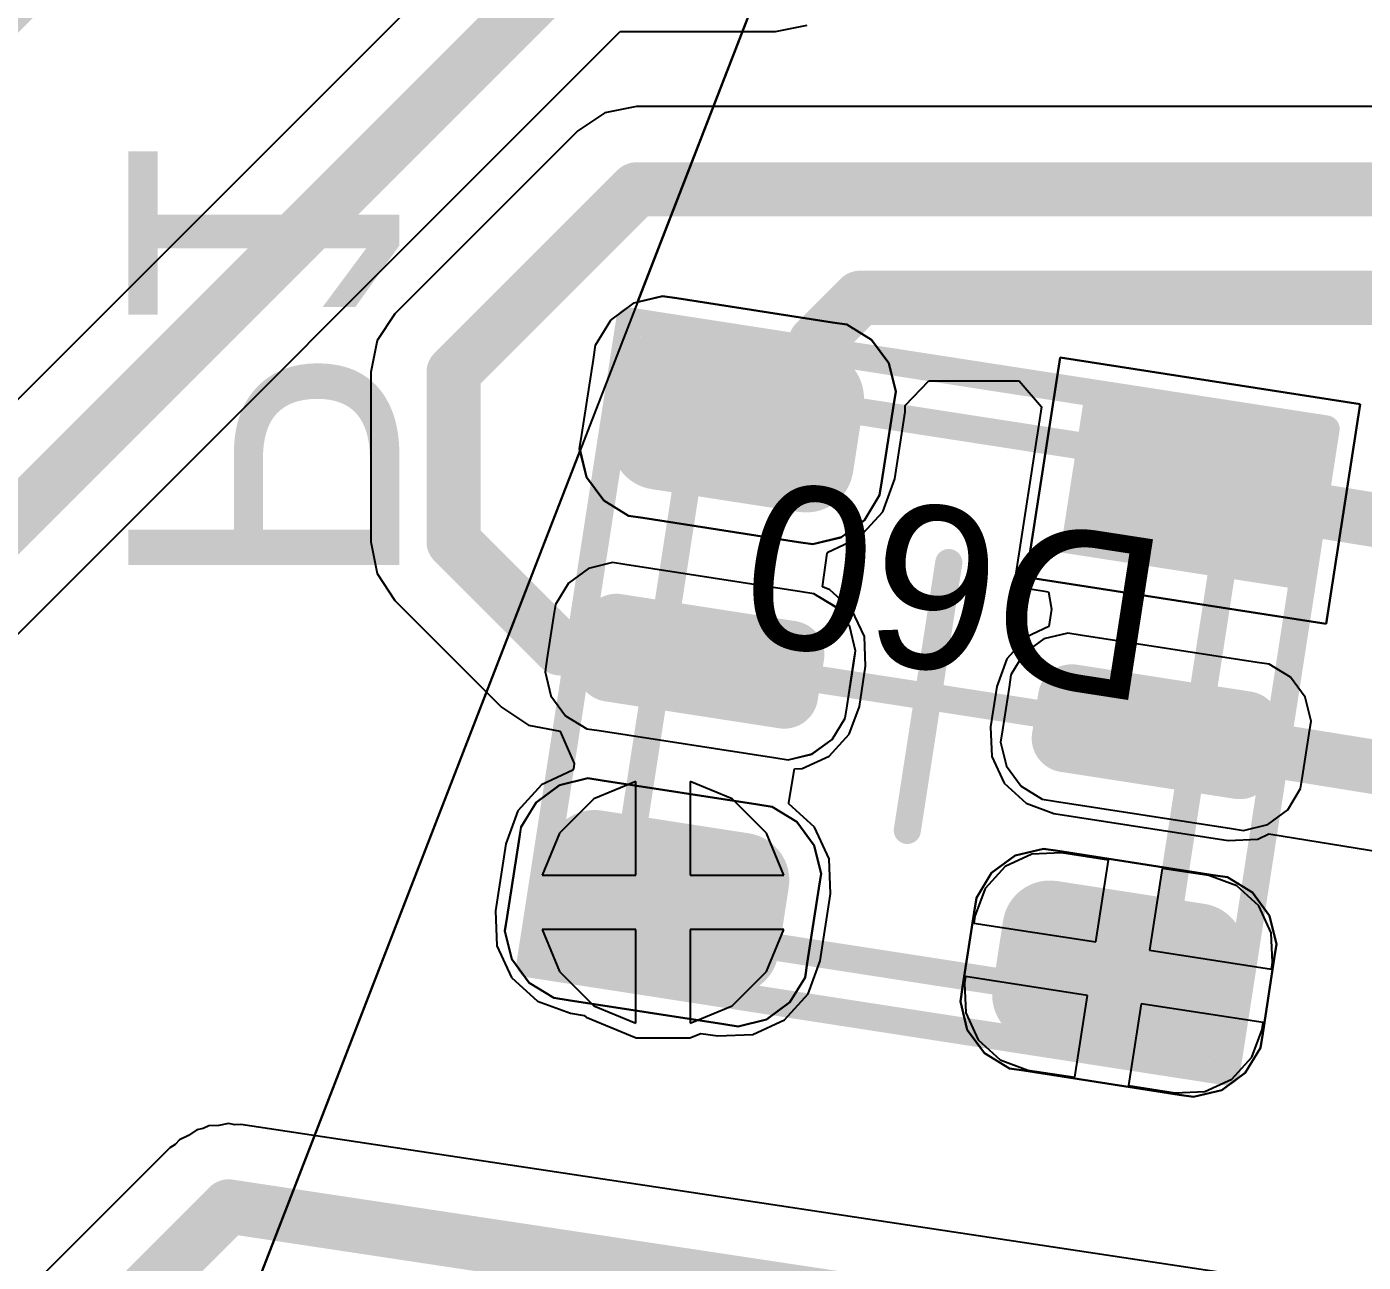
# Model space of a CAD drawing. Header units: inches. Extents: x -5 to 179, y -47 to 8.
# Drawn here: x 118.825 to 123.755, y -14.558 to -10 of the extents above; entities that cross this region are included whole.
import ezdxf

# ---------------------------------------------------------------- set-up
doc = ezdxf.new("R2010")
doc.units = ezdxf.units.IN
for name, color, linetype in [('Bottom Layer', 5, 'Continuous'), ('Bottom Overlay', 54, 'Continuous'), ('Mechanical 1', 6, 'Continuous'), ('Top 3D Body', 56, 'Continuous'), ('Top Courtyard', 56, 'Continuous'), ('Top Layer', 1, 'Continuous'), ('Top Overlay', 2, 'Continuous'), ('Top Paste', 8, 'Continuous'), ('Top Solder', 216, 'Continuous'), ('Via Holes', 16, 'Continuous')]:
    doc.layers.add(name, color=color, linetype=linetype)
doc.styles.add('Arial', font='', dxfattribs={"height": 0.2})
doc.styles.get('Arial').set_extended_font_data('Arial')

# ---------------------------------------------------------------- blocks, each defined once
blk = doc.blocks.new('APA_RGB_LED_2020_1036')
at = {"layer": 'Top Layer'}
h = blk.add_hatch(color=1, dxfattribs=at)
edge = h.paths.add_edge_path()
edge.add_arc((-1.125, 1.025), 0.125, 90, 180)
edge.add_line((-1.25, 1.025), (-1.25, 0.775))
edge.add_arc((-1.125, 0.775), 0.125, 180, 270)
edge.add_line((-1.125, 0.65), (-0.575, 0.65))
edge.add_arc((-0.575, 0.775), 0.125, 270, 360)
edge.add_line((-0.45, 0.775), (-0.45, 1.025))
edge.add_arc((-0.575, 1.025), 0.125, 0, 90)
edge.add_line((-0.575, 1.15), (-1.125, 1.15))
h = blk.add_hatch(color=1, dxfattribs=at)
edge = h.paths.add_edge_path()
edge.add_arc((0.575, 1.025), 0.125, 90, 180)
edge.add_line((0.45, 1.025), (0.45, 0.775))
edge.add_arc((0.575, 0.775), 0.125, 180, 270)
edge.add_line((0.575, 0.65), (1.125, 0.65))
edge.add_arc((1.125, 0.775), 0.125, 270, 360)
edge.add_line((1.25, 0.775), (1.25, 1.025))
edge.add_arc((1.125, 1.025), 0.125, 0, 90)
edge.add_line((1.125, 1.15), (0.575, 1.15))
h = blk.add_hatch(color=1, dxfattribs=at)
edge = h.paths.add_edge_path()
edge.add_arc((-1.175, 0.075), 0.075, 90, 180)
edge.add_line((-1.25, 0.075), (-1.25, -0.075))
edge.add_arc((-1.175, -0.075), 0.075, 180, 270)
edge.add_line((-1.175, -0.15), (-0.525, -0.15))
edge.add_arc((-0.525, -0.075), 0.075, 270, 360)
edge.add_line((-0.45, -0.075), (-0.45, 0.075))
edge.add_arc((-0.525, 0.075), 0.075, 0, 90)
edge.add_line((-0.525, 0.15), (-1.175, 0.15))
h = blk.add_hatch(color=1, dxfattribs=at)
edge = h.paths.add_edge_path()
edge.add_arc((0.525, 0.075), 0.075, 90, 180)
edge.add_line((0.45, 0.075), (0.45, -0.075))
edge.add_arc((0.525, -0.075), 0.075, 180, 270)
edge.add_line((0.525, -0.15), (1.175, -0.15))
edge.add_arc((1.175, -0.075), 0.075, 270, 360)
edge.add_line((1.25, -0.075), (1.25, 0.075))
edge.add_arc((1.175, 0.075), 0.075, 0, 90)
edge.add_line((1.175, 0.15), (0.525, 0.15))
blk.add_hatch(color=1, dxfattribs=at).paths.add_polyline_path([(-1.25, -0.65), (-0.45, -0.65), (-0.45, -1.15), (-1.25, -1.15)])
h = blk.add_hatch(color=1, dxfattribs=at)
edge = h.paths.add_edge_path()
edge.add_arc((0.575, -0.775), 0.125, 90, 180)
edge.add_line((0.45, -0.775), (0.45, -1.025))
edge.add_arc((0.575, -1.025), 0.125, 180, 270)
edge.add_line((0.575, -1.15), (1.125, -1.15))
edge.add_arc((1.125, -1.025), 0.125, 270, 360)
edge.add_line((1.25, -1.025), (1.25, -0.775))
edge.add_arc((1.125, -0.775), 0.125, 0, 90)
edge.add_line((1.125, -0.65), (0.575, -0.65))
at = {"layer": 'Top Paste'}
h = blk.add_hatch(color=8, dxfattribs=at)
edge = h.paths.add_edge_path()
edge.add_arc((-1.125, 1.025), 0.125, 90, 180)
edge.add_line((-1.25, 1.025), (-1.25, 0.775))
edge.add_arc((-1.125, 0.775), 0.125, 180, 270)
edge.add_line((-1.125, 0.65), (-0.575, 0.65))
edge.add_arc((-0.575, 0.775), 0.125, 270, 360)
edge.add_line((-0.45, 0.775), (-0.45, 1.025))
edge.add_arc((-0.575, 1.025), 0.125, 0, 90)
edge.add_line((-0.575, 1.15), (-1.125, 1.15))
h = blk.add_hatch(color=8, dxfattribs=at)
edge = h.paths.add_edge_path()
edge.add_arc((0.575, 1.025), 0.125, 90, 180)
edge.add_line((0.45, 1.025), (0.45, 0.775))
edge.add_arc((0.575, 0.775), 0.125, 180, 270)
edge.add_line((0.575, 0.65), (1.125, 0.65))
edge.add_arc((1.125, 0.775), 0.125, 270, 360)
edge.add_line((1.25, 0.775), (1.25, 1.025))
edge.add_arc((1.125, 1.025), 0.125, 0, 90)
edge.add_line((1.125, 1.15), (0.575, 1.15))
h = blk.add_hatch(color=8, dxfattribs=at)
edge = h.paths.add_edge_path()
edge.add_arc((-1.175, 0.075), 0.075, 90, 180)
edge.add_line((-1.25, 0.075), (-1.25, -0.075))
edge.add_arc((-1.175, -0.075), 0.075, 180, 270)
edge.add_line((-1.175, -0.15), (-0.525, -0.15))
edge.add_arc((-0.525, -0.075), 0.075, 270, 360)
edge.add_line((-0.45, -0.075), (-0.45, 0.075))
edge.add_arc((-0.525, 0.075), 0.075, 0, 90)
edge.add_line((-0.525, 0.15), (-1.175, 0.15))
h = blk.add_hatch(color=8, dxfattribs=at)
edge = h.paths.add_edge_path()
edge.add_arc((0.525, 0.075), 0.075, 90, 180)
edge.add_line((0.45, 0.075), (0.45, -0.075))
edge.add_arc((0.525, -0.075), 0.075, 180, 270)
edge.add_line((0.525, -0.15), (1.175, -0.15))
edge.add_arc((1.175, -0.075), 0.075, 270, 360)
edge.add_line((1.25, -0.075), (1.25, 0.075))
edge.add_arc((1.175, 0.075), 0.075, 0, 90)
edge.add_line((1.175, 0.15), (0.525, 0.15))
blk.add_hatch(color=8, dxfattribs=at).paths.add_polyline_path([(-1.25, -0.65), (-0.45, -0.65), (-0.45, -1.15), (-1.25, -1.15)])
h = blk.add_hatch(color=8, dxfattribs=at)
edge = h.paths.add_edge_path()
edge.add_arc((0.575, -0.775), 0.125, 90, 180)
edge.add_line((0.45, -0.775), (0.45, -1.025))
edge.add_arc((0.575, -1.025), 0.125, 180, 270)
edge.add_line((0.575, -1.15), (1.125, -1.15))
edge.add_arc((1.125, -1.025), 0.125, 270, 360)
edge.add_line((1.25, -1.025), (1.25, -0.775))
edge.add_arc((1.125, -0.775), 0.125, 0, 90)
edge.add_line((1.125, -0.65), (0.575, -0.65))
at = {"layer": 'Top Solder'}
h = blk.add_hatch(color=216, dxfattribs=at)
edge = h.paths.add_edge_path()
edge.add_arc((-1.125, 1.025), 0.175, 90, 180)
edge.add_line((-1.3, 1.025), (-1.3, 0.775))
edge.add_arc((-1.125, 0.775), 0.175, 180, 270)
edge.add_line((-1.125, 0.6), (-0.575, 0.6))
edge.add_arc((-0.575, 0.775), 0.175, 270, 360)
edge.add_line((-0.4, 0.775), (-0.4, 1.025))
edge.add_arc((-0.575, 1.025), 0.175, 0, 90)
edge.add_line((-0.575, 1.2), (-1.125, 1.2))
h = blk.add_hatch(color=216, dxfattribs=at)
edge = h.paths.add_edge_path()
edge.add_arc((0.575, 1.025), 0.175, 90, 180)
edge.add_line((0.4, 1.025), (0.4, 0.775))
edge.add_arc((0.575, 0.775), 0.175, 180, 270)
edge.add_line((0.575, 0.6), (1.125, 0.6))
edge.add_arc((1.125, 0.775), 0.175, 270, 360)
edge.add_line((1.3, 0.775), (1.3, 1.025))
edge.add_arc((1.125, 1.025), 0.175, 0, 90)
edge.add_line((1.125, 1.2), (0.575, 1.2))
h = blk.add_hatch(color=216, dxfattribs=at)
edge = h.paths.add_edge_path()
edge.add_arc((-1.175, 0.075), 0.125, 90, 180)
edge.add_line((-1.3, 0.075), (-1.3, -0.075))
edge.add_arc((-1.175, -0.075), 0.125, 180, 270)
edge.add_line((-1.175, -0.2), (-0.525, -0.2))
edge.add_arc((-0.525, -0.075), 0.125, 270, 360)
edge.add_line((-0.4, -0.075), (-0.4, 0.075))
edge.add_arc((-0.525, 0.075), 0.125, 0, 90)
edge.add_line((-0.525, 0.2), (-1.175, 0.2))
h = blk.add_hatch(color=216, dxfattribs=at)
edge = h.paths.add_edge_path()
edge.add_arc((0.525, 0.075), 0.125, 90, 180)
edge.add_line((0.4, 0.075), (0.4, -0.075))
edge.add_arc((0.525, -0.075), 0.125, 180, 270)
edge.add_line((0.525, -0.2), (1.175, -0.2))
edge.add_arc((1.175, -0.075), 0.125, 270, 360)
edge.add_line((1.3, -0.075), (1.3, 0.075))
edge.add_arc((1.175, 0.075), 0.125, 0, 90)
edge.add_line((1.175, 0.2), (0.525, 0.2))
blk.add_hatch(color=216, dxfattribs=at).paths.add_polyline_path([(-1.3, -0.6), (-0.4, -0.6), (-0.4, -1.2), (-1.3, -1.2)])
h = blk.add_hatch(color=216, dxfattribs=at)
edge = h.paths.add_edge_path()
edge.add_arc((0.575, -0.775), 0.175, 90, 180)
edge.add_line((0.4, -0.775), (0.4, -1.025))
edge.add_arc((0.575, -1.025), 0.175, 180, 270)
edge.add_line((0.575, -1.2), (1.125, -1.2))
edge.add_arc((1.125, -1.025), 0.175, 270, 360)
edge.add_line((1.3, -1.025), (1.3, -0.775))
edge.add_arc((1.125, -0.775), 0.175, 0, 90)
edge.add_line((1.125, -0.6), (0.575, -0.6))
at = {"layer": 'Top 3D Body'}
for points in [[(1, 1, 0.1, 0.1, 0), (-1, 1, 0.1, 0.1, 0)], [(-1, 1, 0.1, 0.1, 0), (-1, -1, 0.1, 0.1, 0)], [(1, 1, 0.1, 0.1, 0), (1, -1, 0.1, 0.1, 0)], [(1, -1, 0.1, 0.1, 0), (-1, -1, 0.1, 0.1, 0)]]:
    blk.add_lwpolyline(points, format="xyseb", dxfattribs=at)
for points in [[(-1.025, 1, 0.05, 0.05, 1), (-0.975, 1, 0.05, 0.05, 1)], [(-1.025, 1, 0.05, 0.05, 1), (-0.975, 1, 0.05, 0.05, 1)], [(0.975, 1, 0.05, 0.05, 1), (1.025, 1, 0.05, 0.05, 1)], [(0.975, 1, 0.05, 0.05, 1), (1.025, 1, 0.05, 0.05, 1)], [(-1.025, -1, 0.05, 0.05, 1), (-0.975, -1, 0.05, 0.05, 1)], [(-1.025, -1, 0.05, 0.05, 1), (-0.975, -1, 0.05, 0.05, 1)], [(0.975, -1, 0.05, 0.05, 1), (1.025, -1, 0.05, 0.05, 1)], [(0.975, -1, 0.05, 0.05, 1), (1.025, -1, 0.05, 0.05, 1)]]:
    blk.add_lwpolyline(points, format="xyseb", close=True, dxfattribs=at)
at = {"layer": 'Top Courtyard'}
for points in [[(-1.3, 1.2, 0.1, 0.1, 0), (-1.3, -1.2, 0.1, 0.1, 0)], [(1.3, 1.2, 0.1, 0.1, 0), (-1.3, 1.2, 0.1, 0.1, 0)], [(1.3, 1.2, 0.1, 0.1, 0), (1.3, -1.2, 0.1, 0.1, 0)], [(0, 0.5, 0.1, 0.1, 0), (0, -0.5, 0.1, 0.1, 0)], [(0.5, 0, 0.1, 0.1, 0), (-0.5, 0, 0.1, 0.1, 0)], [(1.3, -1.2, 0.1, 0.1, 0), (-1.3, -1.2, 0.1, 0.1, 0)]]:
    blk.add_lwpolyline(points, format="xyseb", dxfattribs=at)
for points in [[(-1.325, 1.2, 0.05, 0.05, 1), (-1.275, 1.2, 0.05, 0.05, 1)], [(-1.325, 1.2, 0.05, 0.05, 1), (-1.275, 1.2, 0.05, 0.05, 1)], [(1.275, 1.2, 0.05, 0.05, 1), (1.325, 1.2, 0.05, 0.05, 1)], [(1.275, 1.2, 0.05, 0.05, 1), (1.325, 1.2, 0.05, 0.05, 1)], [(-0.025, 0.5, 0.05, 0.05, 1), (0.025, 0.5, 0.05, 0.05, 1)], [(-0.525, 0, 0.05, 0.05, 1), (-0.475, 0, 0.05, 0.05, 1)], [(0.475, 0, 0.05, 0.05, 1), (0.525, 0, 0.05, 0.05, 1)], [(-0.025, -0.5, 0.05, 0.05, 1), (0.025, -0.5, 0.05, 0.05, 1)], [(-1.325, -1.2, 0.05, 0.05, 1), (-1.275, -1.2, 0.05, 0.05, 1)], [(-1.325, -1.2, 0.05, 0.05, 1), (-1.275, -1.2, 0.05, 0.05, 1)], [(1.275, -1.2, 0.05, 0.05, 1), (1.325, -1.2, 0.05, 0.05, 1)], [(1.275, -1.2, 0.05, 0.05, 1), (1.325, -1.2, 0.05, 0.05, 1)]]:
    blk.add_lwpolyline(points, format="xyseb", close=True, dxfattribs=at)
at = {"layer": 'Top Overlay'}
for p, q in [((-1.2929, 1.2689), (-1.1937, 1.31)), ((-1.1937, 1.31), (-1.14, 1.31)), ((-1.14, 1.31), (-1.14, 1.31)), ((-1.14, 1.31), (-0.56, 1.31)), ((-0.56, 1.31), (-0.5063, 1.31)), ((-0.5063, 1.31), (-0.4071, 1.2689)), ((0.4071, 1.2689), (0.5063, 1.31)), ((0.5063, 1.31), (0.56, 1.31)), ((0.56, 1.31), (0.56, 1.31)), ((0.56, 1.31), (1.14, 1.31)), ((1.14, 1.31), (1.1937, 1.31)), ((1.1937, 1.31), (1.2929, 1.2689)), ((-1.3689, 1.1929), (-1.2929, 1.2689)), ((-0.4071, 1.2689), (-0.3311, 1.1929)), ((0.3311, 1.1929), (0.4071, 1.2689)), ((1.2929, 1.2689), (1.3689, 1.1929)), ((-1.41, 1.0937), (-1.3689, 1.1929)), ((-0.3311, 1.1929), (-0.29, 1.0937)), ((0.29, 1.0937), (0.3311, 1.1929)), ((1.3689, 1.1929), (1.41, 1.0937)), ((-1.41, 1.04), (-1.41, 1.0937)), ((-0.29, 1.0937), (-0.29, 1.04)), ((0.29, 1.04), (0.29, 1.0937)), ((1.41, 1.0937), (1.41, 1.04)), ((-1.41, 0.76), (-1.41, 1.04)), ((-0.29, 1.04), (-0.29, 1.04)), ((-0.29, 1.04), (-0.29, 0.76)), ((0.29, 0.76), (0.29, 1.04)), ((1.41, 1.04), (1.41, 1.04)), ((1.41, 1.04), (1.41, 0.76)), ((-1.41, 0.76), (-1.41, 0.76)), ((-1.41, 0.7063), (-1.41, 0.76)), ((-0.29, 0.76), (-0.29, 0.7063)), ((0.29, 0.76), (0.29, 0.76)), ((0.29, 0.7063), (0.29, 0.76)), ((1.41, 0.76), (1.41, 0.7063)), ((-1.3689, 0.6071), (-1.41, 0.7063)), ((-0.29, 0.7063), (-0.3311, 0.6071)), ((0.3311, 0.6071), (0.29, 0.7063)), ((1.41, 0.7063), (1.3689, 0.6071)), ((-1.2929, 0.5311), (-1.3689, 0.6071)), ((-0.3311, 0.6071), (-0.4071, 0.5311)), ((0.4071, 0.5311), (0.3311, 0.6071)), ((1.3689, 0.6071), (1.2929, 0.5311)), ((-1.1937, 0.49), (-1.2929, 0.5311)), ((-0.4071, 0.5311), (-0.5063, 0.49)), ((0.5063, 0.49), (0.4071, 0.5311)), ((1.2929, 0.5311), (1.1937, 0.49)), ((-1.14, 0.49), (-1.1937, 0.49)), ((-0.56, 0.49), (-1.14, 0.49)), ((-0.5063, 0.49), (-0.56, 0.49)), ((-0.56, 0.49), (-0.56, 0.49)), ((0.56, 0.49), (0.5063, 0.49)), ((1.14, 0.49), (0.56, 0.49)), ((1.1937, 0.49), (1.14, 0.49)), ((1.14, 0.49), (1.14, 0.49)), ((-1.2258, 0.31), (-1.3103, 0.275)), ((-1.18, 0.31), (-1.2258, 0.31)), ((-0.52, 0.31), (-1.18, 0.31)), ((-0.4742, 0.31), (-0.52, 0.31)), ((-0.52, 0.31), (-0.52, 0.31)), ((-0.3897, 0.275), (-0.4742, 0.31)), ((0.4743, 0.31), (0.3897, 0.275)), ((0.52, 0.31), (0.4743, 0.31)), ((1.18, 0.31), (0.52, 0.31)), ((1.2258, 0.31), (1.18, 0.31)), ((1.18, 0.31), (1.18, 0.31)), ((1.3103, 0.275), (1.2258, 0.31)), ((-1.3103, 0.275), (-1.375, 0.2103)), ((-0.325, 0.2103), (-0.3897, 0.275)), ((0.3897, 0.275), (0.325, 0.2103)), ((1.375, 0.2103), (1.3103, 0.275)), ((-1.375, 0.2103), (-1.41, 0.1258)), ((-0.29, 0.1258), (-0.325, 0.2103)), ((0.325, 0.2103), (0.29, 0.1258)), ((1.41, 0.1258), (1.375, 0.2103)), ((-1.41, 0.1258), (-1.41, 0.08)), ((-0.29, 0.08), (-0.29, 0.1258)), ((0.29, 0.1258), (0.29, 0.08)), ((1.41, 0.08), (1.41, 0.1258)), ((-1.41, 0.08), (-1.41, -0.08)), ((-1.41, 0.08), (-1.41, 0.08)), ((-0.29, -0.08), (-0.29, 0.08)), ((0.29, 0.08), (0.29, -0.08)), ((0.29, 0.08), (0.29, 0.08)), ((1.41, -0.08), (1.41, 0.08)), ((-1.41, -0.08), (-1.41, -0.1257)), ((-0.29, -0.1257), (-0.29, -0.08)), ((-0.29, -0.08), (-0.29, -0.08)), ((0.29, -0.08), (0.29, -0.1257)), ((1.41, -0.1257), (1.41, -0.08)), ((1.41, -0.08), (1.41, -0.08)), ((-1.41, -0.1257), (-1.375, -0.2103)), ((-0.325, -0.2103), (-0.29, -0.1257)), ((0.29, -0.1257), (0.325, -0.2103)), ((1.375, -0.2103), (1.41, -0.1257)), ((-1.375, -0.2103), (-1.3103, -0.275)), ((-0.3897, -0.275), (-0.325, -0.2103)), ((0.325, -0.2103), (0.3897, -0.275)), ((1.3103, -0.275), (1.375, -0.2103)), ((-1.3103, -0.275), (-1.2258, -0.31)), ((-0.4743, -0.31), (-0.3897, -0.275)), ((0.3897, -0.275), (0.4743, -0.31)), ((1.2258, -0.31), (1.3103, -0.275)), ((-1.2258, -0.31), (-1.18, -0.31)), ((-1.18, -0.31), (-1.18, -0.31)), ((-1.18, -0.31), (-0.52, -0.31)), ((-0.52, -0.31), (-0.4743, -0.31)), ((0.4743, -0.31), (0.52, -0.31)), ((0.52, -0.31), (0.52, -0.31)), ((0.52, -0.31), (1.18, -0.31)), ((1.18, -0.31), (1.2258, -0.31)), ((-1.41, -1.31), (-1.41, -0.49)), ((-1.41, -0.49), (-0.29, -0.49)), ((-0.29, -0.49), (-0.29, -1.31)), ((0.4071, -0.5311), (0.5063, -0.49)), ((0.5063, -0.49), (0.56, -0.49)), ((0.56, -0.49), (0.56, -0.49)), ((0.56, -0.49), (1.14, -0.49)), ((1.14, -0.49), (1.1937, -0.49)), ((1.1937, -0.49), (1.2929, -0.5311)), ((0.3311, -0.6071), (0.4071, -0.5311)), ((1.2929, -0.5311), (1.3689, -0.6071)), ((0.29, -0.7063), (0.3311, -0.6071)), ((1.3689, -0.6071), (1.41, -0.7063)), ((0.29, -0.76), (0.29, -0.7063)), ((1.41, -0.7063), (1.41, -0.76)), ((0.29, -1.04), (0.29, -0.76)), ((1.41, -0.76), (1.41, -0.76)), ((1.41, -0.76), (1.41, -1.04)), ((0.29, -1.04), (0.29, -1.04)), ((0.29, -1.0937), (0.29, -1.04)), ((1.41, -1.04), (1.41, -1.0937)), ((0.3311, -1.1929), (0.29, -1.0937)), ((1.41, -1.0937), (1.3689, -1.1929)), ((0.4071, -1.2689), (0.3311, -1.1929)), ((1.3689, -1.1929), (1.2929, -1.2689)), ((0.5063, -1.31), (0.4071, -1.2689)), ((1.2929, -1.2689), (1.1937, -1.31)), ((-0.29, -1.31), (-1.41, -1.31)), ((0.56, -1.31), (0.5063, -1.31)), ((1.14, -1.31), (0.56, -1.31)), ((1.1937, -1.31), (1.14, -1.31)), ((1.14, -1.31), (1.14, -1.31))]:
    blk.add_line(p, q, dxfattribs=at)
at = {"layer": 'Top Courtyard', "style": 'Arial'}
blk.add_text('D60', height=0.6, dxfattribs=at).set_placement((-0.8, -0.7))

msp = doc.modelspace()

# ---------------------------------------------------------------- hatches: boundary and pattern name
at = {"layer": 'Bottom Layer'}
h = msp.add_hatch(color=5, dxfattribs=at)
edge = h.paths.add_edge_path()
edge.add_arc((121.1723, -13.2302), 0.3, 0, 360)
at = {"layer": 'Top Layer'}
h = msp.add_hatch(color=1, dxfattribs=at)
edge = h.paths.add_edge_path()
edge.add_arc((121.1723, -13.2302), 0.3, 0, 360)
at = {"layer": 'Via Holes'}
h = msp.add_hatch(color=7, dxfattribs=at)
edge = h.paths.add_edge_path()
edge.add_arc((121.1723, -13.2302), 0.15, 0, 360)

# ---------------------------------------------------------------- linework, layer by layer
at = {"layer": 'Bottom Layer'}
for p, q in [((121.0723, -12.7846), (120.9174, -12.8487)), ((121.0723, -13.1302), (121.0723, -12.7846)), ((121.4272, -12.8487), (121.2723, -12.7846)), ((121.2723, -12.7846), (121.2723, -13.1302)), ((120.9174, -12.8487), (120.7908, -12.9753)), ((121.5538, -12.9753), (121.4272, -12.8487)), ((120.7908, -12.9753), (120.7267, -13.1302)), ((121.618, -13.1302), (121.5538, -12.9753)), ((120.7267, -13.1302), (121.0723, -13.1302)), ((121.2723, -13.1302), (121.618, -13.1302)), ((121.0723, -13.3302), (120.7267, -13.3302)), ((120.7267, -13.3302), (120.7908, -13.4851)), ((121.0723, -13.6759), (121.0723, -13.3302)), ((121.618, -13.3302), (121.2723, -13.3302)), ((121.2723, -13.3302), (121.2723, -13.6759)), ((121.5538, -13.4851), (121.618, -13.3302)), ((120.7908, -13.4851), (120.9174, -13.6117)), ((121.4272, -13.6117), (121.5538, -13.4851)), ((120.9174, -13.6117), (121.0723, -13.6759)), ((121.2723, -13.6759), (121.4272, -13.6117))]:
    msp.add_line(p, q, dxfattribs=at)
at = {"layer": 'Mechanical 1'}
msp.add_lwpolyline([(111.25, -17, 0.8, 0.8, 0), (120, -8.25, 0.8, 0.8, 0)], format="xyseb", dxfattribs=at)
at = {"layer": 'Top Layer'}
for p, q in [((120.6719, -9.4955), (112.1483, -18.0191)), ((121.5874, -10.0177), (121.7045, -9.9944)), ((112.4913, -18.5413), (121.0149, -10.0177)), ((121.0149, -10.0177), (121.5874, -10.0177)), ((121.5874, -10.0177), (121.5874, -10.0177)), ((121.0749, -10.2941), (120.9578, -10.3174)), ((124.3733, -10.2941), (121.0749, -10.2941)), ((120.9578, -10.3174), (120.8586, -10.3837)), ((120.8586, -10.3837), (120.1837, -11.0586)), ((120.8586, -10.3837), (120.8586, -10.3837)), ((120.1837, -11.0586), (120.1174, -11.1578)), ((120.1174, -11.1578), (120.0941, -11.2749)), ((120.0941, -11.2749), (120.0941, -11.2749)), ((120.0941, -11.2749), (120.0941, -11.9)), ((122.0651, -11.3976), (122.1529, -11.3059)), ((122.1529, -11.3059), (122.4857, -11.3059)), ((122.4857, -11.3059), (122.5684, -11.4023)), ((122.0278, -11.6677), (122.066, -11.4206)), ((122.066, -11.4206), (122.0651, -11.3976)), ((122.5684, -11.4023), (122.4659, -12.0644)), ((121.9835, -11.7891), (122.0278, -11.6677)), ((121.896, -11.8844), (121.9835, -11.7891)), ((120.0941, -11.9), (120.0941, -11.9)), ((120.0941, -11.9), (120.1174, -12.0171)), ((121.7797, -11.9385), (121.896, -11.8844)), ((121.7609, -12.0668), (121.7783, -11.9425)), ((121.7783, -11.9425), (121.7797, -11.9385)), ((120.1174, -12.0171), (120.1837, -12.1163)), ((121.7883, -12.0768), (121.7609, -12.0668)), ((121.8689, -12.1508), (121.7883, -12.0768)), ((122.4659, -12.0644), (122.5944, -12.0843)), ((120.1837, -12.1163), (120.5772, -12.5097)), ((122.5944, -12.0843), (122.6048, -12.1486)), ((121.9151, -12.25), (121.8689, -12.1508)), ((122.6048, -12.1486), (122.5959, -12.213)), ((122.5959, -12.213), (122.5147, -12.2508)), ((121.9197, -12.3593), (121.9151, -12.25)), ((122.5147, -12.2508), (122.4407, -12.3314)), ((121.8968, -12.5075), (121.9197, -12.3593)), ((122.4407, -12.3314), (122.4032, -12.4341)), ((122.4032, -12.4341), (122.3803, -12.5824)), ((120.5772, -12.5097), (120.5772, -12.5098)), ((120.5772, -12.5098), (120.6764, -12.5761)), ((121.8593, -12.6103), (121.8968, -12.5075)), ((120.6764, -12.5761), (120.7935, -12.5993)), ((120.7935, -12.5993), (120.7936, -12.5995)), ((120.7936, -12.5995), (120.8446, -12.7186)), ((121.7853, -12.6909), (121.8593, -12.6103)), ((122.3803, -12.5824), (122.3849, -12.6917)), ((120.8446, -12.7186), (120.8417, -12.7391)), ((121.6861, -12.737), (121.7853, -12.6909)), ((122.3849, -12.6917), (122.4311, -12.7909)), ((120.8403, -12.7431), (120.724, -12.7972)), ((120.8417, -12.7391), (120.8403, -12.7431)), ((121.636, -12.862), (121.6569, -12.7383)), ((121.6569, -12.7383), (121.6861, -12.737)), ((120.724, -12.7972), (120.6365, -12.8925)), ((122.4311, -12.7909), (122.5117, -12.8648)), ((121.6361, -12.8663), (121.636, -12.862)), ((121.7306, -12.953), (121.6361, -12.8663)), ((122.5117, -12.8648), (122.6145, -12.9024)), ((120.6365, -12.8925), (120.5922, -13.0139)), ((122.6145, -12.9024), (123.2568, -13.0018)), ((121.7851, -13.0703), (121.7306, -12.953)), ((120.5922, -13.0139), (120.554, -13.261)), ((123.2568, -13.0018), (123.3661, -12.9971)), ((123.3661, -12.9971), (123.4073, -12.9779)), ((123.4073, -12.9779), (124.1404, -13.0961)), ((122.5333, -13.0523), (122.4341, -13.0984)), ((122.6426, -13.0476), (122.5333, -13.0523)), ((122.8155, -13.0744), (122.6426, -13.0476)), ((121.7907, -13.1994), (121.7851, -13.0703)), ((122.4341, -13.0984), (122.3601, -13.179)), ((122.7688, -13.3762), (122.8155, -13.0744)), ((123.0131, -13.105), (122.9664, -13.4068)), ((123.1861, -13.1317), (123.0131, -13.105)), ((123.2889, -13.1692), (123.1861, -13.1317)), ((121.7524, -13.4465), (121.7907, -13.1994)), ((122.3601, -13.179), (122.3226, -13.2818)), ((123.3695, -13.2432), (123.2889, -13.1692)), ((120.554, -13.261), (120.5595, -13.3901)), ((123.4156, -13.3424), (123.3695, -13.2432)), ((122.3226, -13.2818), (122.3188, -13.3065)), ((122.3188, -13.3065), (122.7688, -13.3762)), ((123.4203, -13.4517), (123.4156, -13.3424)), ((120.5595, -13.3901), (120.614, -13.5074)), ((122.9664, -13.4068), (123.4165, -13.4764)), ((121.7081, -13.568), (121.7524, -13.4465)), ((123.4165, -13.4764), (123.4203, -13.4517)), ((120.614, -13.5074), (120.7093, -13.5948)), ((122.2882, -13.5041), (122.2843, -13.5288)), ((122.7382, -13.5738), (122.2882, -13.5041)), ((122.2843, -13.5288), (122.289, -13.6381)), ((120.7093, -13.5948), (120.8307, -13.6391)), ((121.6207, -13.6632), (121.7081, -13.568)), ((122.6915, -13.8756), (122.7382, -13.5738)), ((122.9358, -13.6044), (122.8891, -13.9062)), ((123.3859, -13.6741), (122.9358, -13.6044)), ((120.8307, -13.6391), (120.8821, -13.6471)), ((120.8821, -13.6471), (120.8891, -13.6541)), ((120.8891, -13.6541), (121.0729, -13.7302)), ((122.289, -13.6381), (122.3352, -13.7373)), ((121.5034, -13.7177), (121.6207, -13.6632)), ((123.3445, -13.8015), (123.382, -13.6988)), ((123.382, -13.6988), (123.3859, -13.6741)), ((121.0729, -13.7302), (121.2718, -13.7302)), ((121.2718, -13.7302), (121.3118, -13.7136)), ((121.3118, -13.7136), (121.3743, -13.7233)), ((121.3743, -13.7233), (121.5034, -13.7177)), ((122.3352, -13.7373), (122.4158, -13.8113)), ((123.2705, -13.8821), (123.3445, -13.8015)), ((122.4158, -13.8113), (122.5185, -13.8488)), ((122.5185, -13.8488), (122.6915, -13.8756)), ((123.1714, -13.9283), (123.2705, -13.8821)), ((122.8891, -13.9062), (123.0621, -13.933)), ((123.0621, -13.933), (123.1714, -13.9283)), ((119.57, -14.0462), (119.5336, -14.0535)), ((119.5926, -14.0507), (119.57, -14.0462)), ((119.6157, -14.0496), (119.5926, -14.0507)), ((126.6552, -15.1122), (119.6157, -14.0496)), ((119.4221, -14.0901), (119.3884, -14.1059)), ((119.453, -14.0695), (119.4221, -14.0901)), ((119.4756, -14.065), (119.453, -14.0695)), ((119.4965, -14.0552), (119.4756, -14.065)), ((119.5336, -14.0535), (119.4965, -14.0552)), ((119.3537, -14.1358), (118.8837, -14.6058)), ((119.3729, -14.123), (119.3537, -14.1358)), ((119.3884, -14.1059), (119.3729, -14.123))]:
    msp.add_line(p, q, dxfattribs=at)
for points in [[(112.275, -18.325, 0.2, 0.2, 0), (120.8882, -9.7118, 0.2, 0.2, 0)], [(120.4, -11.2749, 0.2, 0.2, 0), (121.0749, -10.6, 0.2, 0.2, 0)], [(121.0749, -10.6, 0.2, 0.2, 0), (124.5, -10.6, 0.2, 0.2, 0)], [(121.7344, -11.1647, 0.2, 0.2, 0), (121.8991, -11, 0.2, 0.2, 0)], [(121.8991, -11, 0.2, 0.2, 0), (124.8, -11, 0.2, 0.2, 0)], [(121.4753, -11.4514, 0.2, 0.2, 0), (121.7344, -11.1923, 0.2, 0.2, 0)], [(121.7344, -11.1923, 0.2, 0.2, 0), (121.7344, -11.1647, 0.2, 0.2, 0)], [(120.4, -11.9, 0.2, 0.2, 0), (120.4, -11.2749, 0.2, 0.2, 0)], [(121.4477, -11.4514, 0.2, 0.2, 0), (121.4753, -11.4514, 0.2, 0.2, 0)], [(123.1277, -11.7115, 0.2, 0.2, 0), (123.4239, -11.7592, 0.2, 0.2, 0)], [(123.4239, -11.7592, 0.2, 0.2, 0), (124.5262, -11.9368, 0.2, 0.2, 0)], [(120.4, -11.9, 0.2, 0.2, 0), (120.7935, -12.2935, 0.2, 0.2, 0)], [(120.7935, -12.2935, 0.2, 0.2, 0), (121.2627, -12.2935, 0.2, 0.2, 0)], [(121.2627, -12.2935, 0.2, 0.2, 0), (121.31, -12.3408, 0.2, 0.2, 0)], [(122.99, -12.6009, 0.2, 0.2, 0), (123.2862, -12.6486, 0.2, 0.2, 0)], [(123.2862, -12.6486, 0.2, 0.2, 0), (124.3638, -12.8222, 0.2, 0.2, 0)], [(119.1, -14.8221, 0.2, 0.2, 0), (119.57, -14.3521, 0.2, 0.2, 0)], [(119.57, -14.3521, 0.2, 0.2, 0), (126.6773, -15.4249, 0.2, 0.2, 0)]]:
    msp.add_lwpolyline(points, format="xyseb", dxfattribs=at)
for points in [[(121.0249, -10.6, 0.1, 0.1, 1), (121.1249, -10.6, 0.1, 0.1, 1)], [(121.0249, -10.6, 0.1, 0.1, 1), (121.1249, -10.6, 0.1, 0.1, 1)], [(121.8491, -11, 0.1, 0.1, 1), (121.9491, -11, 0.1, 0.1, 1)], [(121.8491, -11, 0.1, 0.1, 1), (121.9491, -11, 0.1, 0.1, 1)], [(121.6844, -11.1647, 0.1, 0.1, 1), (121.7844, -11.1647, 0.1, 0.1, 1)], [(121.6844, -11.1647, 0.1, 0.1, 1), (121.7844, -11.1647, 0.1, 0.1, 1)], [(121.6844, -11.1923, 0.1, 0.1, 1), (121.7844, -11.1923, 0.1, 0.1, 1)], [(121.6844, -11.1923, 0.1, 0.1, 1), (121.7844, -11.1923, 0.1, 0.1, 1)], [(120.35, -11.2749, 0.1, 0.1, 1), (120.45, -11.2749, 0.1, 0.1, 1)], [(120.35, -11.2749, 0.1, 0.1, 1), (120.45, -11.2749, 0.1, 0.1, 1)], [(121.3977, -11.4514, 0.1, 0.1, 1), (121.4977, -11.4514, 0.1, 0.1, 1)], [(121.4253, -11.4514, 0.1, 0.1, 1), (121.5253, -11.4514, 0.1, 0.1, 1)], [(121.4253, -11.4514, 0.1, 0.1, 1), (121.5253, -11.4514, 0.1, 0.1, 1)], [(123.0777, -11.7115, 0.1, 0.1, 1), (123.1777, -11.7115, 0.1, 0.1, 1)], [(123.3739, -11.7592, 0.1, 0.1, 1), (123.4739, -11.7592, 0.1, 0.1, 1)], [(123.3739, -11.7592, 0.1, 0.1, 1), (123.4739, -11.7592, 0.1, 0.1, 1)], [(120.35, -11.9, 0.1, 0.1, 1), (120.45, -11.9, 0.1, 0.1, 1)], [(120.35, -11.9, 0.1, 0.1, 1), (120.45, -11.9, 0.1, 0.1, 1)], [(120.7435, -12.2935, 0.1, 0.1, 1), (120.8435, -12.2935, 0.1, 0.1, 1)], [(120.7435, -12.2935, 0.1, 0.1, 1), (120.8435, -12.2935, 0.1, 0.1, 1)], [(121.2127, -12.2935, 0.1, 0.1, 1), (121.3127, -12.2935, 0.1, 0.1, 1)], [(121.2127, -12.2935, 0.1, 0.1, 1), (121.3127, -12.2935, 0.1, 0.1, 1)], [(121.26, -12.3408, 0.1, 0.1, 1), (121.36, -12.3408, 0.1, 0.1, 1)], [(122.94, -12.6009, 0.1, 0.1, 1), (123.04, -12.6009, 0.1, 0.1, 1)], [(123.2362, -12.6486, 0.1, 0.1, 1), (123.3362, -12.6486, 0.1, 0.1, 1)], [(123.2362, -12.6486, 0.1, 0.1, 1), (123.3362, -12.6486, 0.1, 0.1, 1)], [(119.52, -14.3521, 0.1, 0.1, 1), (119.62, -14.3521, 0.1, 0.1, 1)], [(119.52, -14.3521, 0.1, 0.1, 1), (119.62, -14.3521, 0.1, 0.1, 1)]]:
    msp.add_lwpolyline(points, format="xyseb", close=True, dxfattribs=at)
at = {"layer": 'Top Overlay'}
for p, q in [((121.0786, -11.0161), (122.416, -7.5667)), ((121.1707, -10.9936), (121.0786, -11.0161)), ((121.2238, -11.0019), (121.1707, -10.9936)), ((121.797, -11.0906), (121.2238, -11.0019)), ((121.2238, -11.0019), (121.2238, -11.0019)), ((121.8501, -11.0988), (121.797, -11.0906)), ((121.9419, -11.1546), (121.8501, -11.0988)), ((122.0053, -11.2413), (121.9419, -11.1546)), ((122.637, -11.2206), (122.5115, -12.031)), ((123.7438, -11.392), (122.637, -11.2206)), ((122.0307, -11.3456), (122.0053, -11.2413)), ((122.0225, -11.3987), (122.0307, -11.3456)), ((121.9797, -11.6754), (122.0225, -11.3987)), ((122.0225, -11.3987), (122.0225, -11.3987)), ((123.6184, -12.2023), (123.7438, -11.392)), ((119.4925, -15.1068), (120.8662, -11.5637)), ((120.8662, -11.5637), (120.8901, -11.6615)), ((120.8901, -11.6615), (120.9535, -11.7482)), ((121.9715, -11.7285), (121.9797, -11.6754)), ((121.9157, -11.8203), (121.9715, -11.7285)), ((120.9535, -11.7482), (121.0453, -11.804)), ((121.0453, -11.804), (121.0984, -11.8122)), ((121.0984, -11.8122), (121.6716, -11.9009)), ((121.829, -11.8837), (121.9157, -11.8203)), ((121.6716, -11.9009), (121.7246, -11.9091)), ((121.7246, -11.9091), (121.829, -11.8837)), ((120.9861, -11.977), (120.8972, -11.9986)), ((121.0313, -11.984), (120.9861, -11.977)), ((120.8972, -11.9986), (120.8234, -12.0527)), ((121.6835, -12.0849), (121.0313, -11.984)), ((120.8234, -12.0527), (120.7758, -12.1309)), ((122.5115, -12.031), (123.6184, -12.2023)), ((121.7288, -12.0919), (121.6835, -12.0849)), ((121.8069, -12.1395), (121.7288, -12.0919)), ((120.7688, -12.1761), (120.7444, -12.3342)), ((120.7758, -12.1309), (120.7688, -12.1761)), ((120.7688, -12.1761), (120.7688, -12.1761)), ((121.861, -12.2133), (121.8069, -12.1395)), ((121.8826, -12.3022), (121.861, -12.2133)), ((122.5772, -12.2587), (122.5034, -12.3128)), ((122.6661, -12.237), (122.5772, -12.2587)), ((122.7113, -12.244), (122.6661, -12.237)), ((123.3635, -12.345), (122.7113, -12.244)), ((121.8756, -12.3474), (121.8826, -12.3022)), ((122.5034, -12.3128), (122.4558, -12.3909)), ((120.7444, -12.3342), (120.7374, -12.3794)), ((121.8512, -12.5055), (121.8756, -12.3474)), ((123.4087, -12.352), (123.3635, -12.345)), ((123.4869, -12.3995), (123.4087, -12.352)), ((120.7374, -12.3794), (120.759, -12.4683)), ((122.4558, -12.3909), (122.4488, -12.4361)), ((123.541, -12.4734), (123.4869, -12.3995)), ((120.759, -12.4683), (120.8131, -12.5421)), ((122.4488, -12.4361), (122.4243, -12.5943)), ((121.8442, -12.5507), (121.8512, -12.5055)), ((121.8512, -12.5055), (121.8512, -12.5055)), ((123.5626, -12.5623), (123.541, -12.4734)), ((120.8131, -12.5421), (120.8912, -12.5897)), ((121.7966, -12.6289), (121.8442, -12.5507)), ((123.5556, -12.6075), (123.5626, -12.5623)), ((120.8912, -12.5897), (120.9365, -12.5967)), ((120.9365, -12.5967), (120.9365, -12.5967)), ((120.9365, -12.5967), (121.5887, -12.6976)), ((122.4243, -12.5943), (122.4173, -12.6395)), ((123.5312, -12.7656), (123.5556, -12.6075)), ((121.7228, -12.683), (121.7966, -12.6289)), ((122.4173, -12.6395), (122.439, -12.7284)), ((121.5887, -12.6976), (121.6339, -12.7046)), ((121.6339, -12.7046), (121.7228, -12.683)), ((122.439, -12.7284), (122.4931, -12.8022)), ((123.5242, -12.8108), (123.5312, -12.7656)), ((123.5312, -12.7656), (123.5312, -12.7656)), ((120.791, -12.7979), (120.7043, -12.8613)), ((120.8954, -12.7725), (120.791, -12.7979)), ((120.9484, -12.7807), (120.8954, -12.7725)), ((121.5216, -12.8694), (120.9484, -12.7807)), ((120.9484, -12.7807), (120.9484, -12.7807)), ((122.4931, -12.8022), (122.5712, -12.8497)), ((123.4766, -12.889), (123.5242, -12.8108)), ((120.7043, -12.8613), (120.6485, -12.9531)), ((122.5712, -12.8497), (122.6164, -12.8567)), ((122.6164, -12.8567), (122.6165, -12.8567)), ((122.6165, -12.8567), (123.2687, -12.9577)), ((121.5747, -12.8776), (121.5216, -12.8694)), ((121.6665, -12.9334), (121.5747, -12.8776)), ((123.4028, -12.943), (123.4766, -12.889)), ((120.6485, -12.9531), (120.6403, -13.0062)), ((121.7299, -13.0201), (121.6665, -12.9334)), ((123.2687, -12.9577), (123.3139, -12.9647)), ((123.3139, -12.9647), (123.4028, -12.943)), ((120.6403, -13.0062), (120.5975, -13.2829)), ((121.7554, -13.1245), (121.7299, -13.0201)), ((122.471, -13.058), (122.3843, -13.1214)), ((122.5754, -13.0325), (122.471, -13.058)), ((122.6284, -13.0407), (122.5754, -13.0325)), ((123.2016, -13.1295), (122.6284, -13.0407)), ((122.6284, -13.0407), (122.6284, -13.0407)), ((121.7471, -13.1775), (121.7554, -13.1245)), ((122.3843, -13.1214), (122.3285, -13.2132)), ((123.2547, -13.1377), (123.2016, -13.1295)), ((123.3465, -13.1935), (123.2547, -13.1377)), ((121.7043, -13.4542), (121.7471, -13.1775)), ((121.7471, -13.1775), (121.7471, -13.1775)), ((123.4099, -13.2802), (123.3465, -13.1935)), ((122.3285, -13.2132), (122.3203, -13.2663)), ((120.5975, -13.2829), (120.5893, -13.336)), ((120.5975, -13.2829), (120.5975, -13.2829)), ((122.3203, -13.2663), (122.2775, -13.543)), ((123.4353, -13.3845), (123.4099, -13.2802)), ((120.5893, -13.336), (120.6147, -13.4403)), ((123.4271, -13.4376), (123.4353, -13.3845)), ((120.6147, -13.4403), (120.6781, -13.527)), ((121.6961, -13.5073), (121.7043, -13.4542)), ((123.3843, -13.7143), (123.4271, -13.4376)), ((123.4271, -13.4376), (123.4271, -13.4376)), ((121.6403, -13.5991), (121.6961, -13.5073)), ((120.6781, -13.527), (120.7699, -13.5828)), ((122.2775, -13.543), (122.2693, -13.596)), ((120.7699, -13.5828), (120.823, -13.591)), ((120.823, -13.591), (121.3962, -13.6797)), ((121.5536, -13.6625), (121.6403, -13.5991)), ((122.2693, -13.596), (122.2947, -13.7004)), ((121.3962, -13.6797), (121.3962, -13.6797)), ((121.3962, -13.6797), (121.4493, -13.688)), ((121.4493, -13.688), (121.5536, -13.6625)), ((122.2947, -13.7004), (122.3581, -13.7871)), ((123.3761, -13.7674), (123.3843, -13.7143)), ((122.3581, -13.7871), (122.4499, -13.8429)), ((123.3203, -13.8592), (123.3761, -13.7674)), ((122.4499, -13.8429), (122.503, -13.8511)), ((122.503, -13.8511), (123.0762, -13.9398)), ((123.2336, -13.9226), (123.3203, -13.8592)), ((123.0762, -13.9398), (123.0762, -13.9398)), ((123.0762, -13.9398), (123.1292, -13.948)), ((123.1292, -13.948), (123.2336, -13.9226))]:
    msp.add_line(p, q, dxfattribs=at)
at = {"layer": 'Top Solder'}
msp.add_line((123.7352, -4.1642), (115.3991, -25.6642), dxfattribs=at)

# ---------------------------------------------------------------- block references
at = {"rotation": 171.2}
msp.add_blockref('APA_RGB_LED_2020_1036', (122.15, -12.4708), dxfattribs=at)

# ---------------------------------------------------------------- texts
at = {"layer": 'Bottom Overlay', "style": 'Arial', "text_generation_flag": 2}
msp.add_text('P1', height=1, rotation=270, dxfattribs=at).set_placement((119.2, -12.1))

doc.saveas('drawing.dxf')
